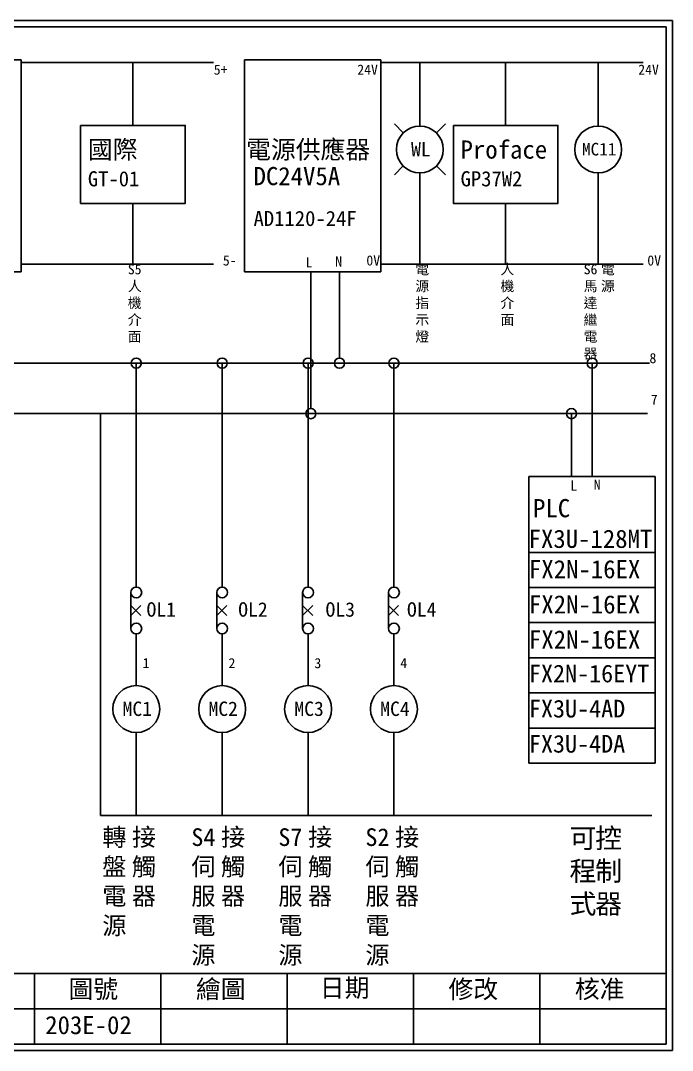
# Model space of a CAD drawing. Extents: x 10 to 297, y 3 to 207.
# Drawn here: x 168 to 297, y 3 to 207 of the extents above; entities that cross this region are included whole.
import ezdxf
from ezdxf.enums import TextEntityAlignment as Align

# ---------------------------------------------------------------- set-up
doc = ezdxf.new("R2010")
doc.units = 0
doc.layers.get('0').update_dxf_attribs({"linetype": 'CONTINUOUS'})
for name, color, linetype in [('7', 7, 'CONTINUOUS'), ('圖框層', 7, 'CONTINUOUS'), ('標尺寸層', 3, 'CONTINUOUS')]:
    doc.layers.add(name, color=color, linetype=linetype)
doc.styles.add('CNS', font='romanc.shx', dxfattribs={"bigfont": 'chineset.shx'})
doc.styles.add('STSL', font='KAIU.TTF')

msp = doc.modelspace()

# ---------------------------------------------------------------- linework, layer by layer
for p, q in [((168.12, 199.2), (141.12, 199.2)), ((168.12, 157.2), (168.12, 199.2)), ((206.15, 198.67), (168.12, 198.67)), ((239.32, 199.2), (212.32, 199.2)), ((212.32, 199.2), (212.32, 157.2)), ((239.32, 157.2), (239.32, 199.2)), ((291.22, 198.67), (239.32, 198.67)), ((247.01, 189.99), (247.01, 198.67)), ((282.31, 186.09), (282.31, 198.67)), ((247.01, 186.09), (247.01, 189.99)), ((243.73, 184.73), (241.97, 186.5)), ((250.3, 184.73), (252.06, 186.5)), ((243.73, 178.17), (241.97, 176.4)), ((250.3, 178.17), (252.06, 176.4)), ((247.01, 176.81), (247.01, 172.86)), ((282.31, 176.81), (282.31, 172.86)), ((247.01, 172.86), (247.01, 158.72)), ((282.31, 172.86), (282.31, 158.72)), ((164.12, 157.2), (168.12, 157.2)), ((206.15, 158.72), (168.12, 158.72)), ((212.32, 157.2), (235.32, 157.2)), ((225.43, 157.2), (225.43, 130.12)), ((231.1, 157.2), (231.1, 140.12)), ((235.32, 157.2), (239.32, 157.2)), ((291.22, 158.72), (239.32, 158.72)), ((146.81, 139.12), (292.46, 139.12)), ((190.89, 98.68), (190.89, 139.12)), ((207.89, 98.68), (207.89, 139.12)), ((224.89, 98.68), (224.89, 139.12)), ((241.89, 98.68), (241.89, 139.12)), ((281.11, 116.64), (281.11, 139.12)), ((146.81, 129.12), (292.09, 129.12)), ((268.61, 116.64), (293.61, 116.64)), ((268.61, 101.64), (268.61, 116.64)), ((293.61, 116.64), (293.61, 101.64)), ((293.61, 101.64), (268.61, 101.64)), ((268.61, 101.64), (293.61, 101.64)), ((268.61, 94.68), (268.61, 101.64)), ((293.61, 101.64), (293.61, 94.68)), ((190.89, 94.77), (190.89, 98.68)), ((207.89, 94.77), (207.89, 98.68)), ((224.89, 94.77), (224.89, 98.68)), ((241.89, 94.77), (241.89, 98.68)), ((293.61, 94.68), (268.61, 94.68)), ((268.61, 87.72), (268.61, 94.68)), ((293.61, 94.68), (293.61, 87.72)), ((293.61, 87.72), (268.61, 87.72)), ((268.61, 80.76), (268.61, 87.72)), ((293.61, 87.72), (293.61, 80.76)), ((293.61, 80.76), (268.61, 80.76)), ((268.61, 73.8), (268.61, 80.76)), ((293.61, 80.76), (293.61, 73.8)), ((293.61, 73.8), (268.61, 73.8)), ((268.61, 66.84), (268.61, 73.8)), ((293.61, 73.8), (293.61, 66.84)), ((190.89, 65.97), (190.89, 49.52)), ((207.89, 65.97), (207.89, 49.52)), ((224.89, 65.97), (224.89, 49.52)), ((241.89, 65.97), (241.89, 49.52)), ((293.61, 66.84), (268.61, 66.84)), ((268.61, 59.88), (268.61, 66.84)), ((293.61, 66.84), (293.61, 59.88)), ((293.61, 59.88), (268.61, 59.88))]:
    msp.add_line(p, q)
for centre, radius in [((247.01, 181.45), 4.64), ((282.31, 181.45), 4.64), ((190.89, 139.12), 1), ((207.89, 139.12), 1), ((224.89, 139.12), 1), ((231.1, 139.12), 1), ((241.89, 139.12), 1), ((225.43, 129.12), 1), ((190.89, 70.61), 4.64), ((207.89, 70.61), 4.64), ((224.89, 70.61), 4.64), ((241.89, 70.61), 4.64)]:
    msp.add_circle(centre, radius)
at = {"layer": '7'}
for p, q in [((189.82, 93.7), (189.82, 86.56)), ((206.82, 93.7), (206.82, 86.56)), ((223.82, 93.7), (223.82, 86.56)), ((240.82, 93.7), (240.82, 86.56))]:
    msp.add_line(p, q, dxfattribs=at)
for centre in [(190.89, 93.7), (207.89, 93.7), (224.89, 93.7), (241.89, 93.7), (190.89, 86.56), (207.89, 86.56), (224.89, 86.56), (241.89, 86.56)]:
    msp.add_circle(centre, 1.07, dxfattribs=at)
at = {"layer": '圖框層', "color": 7}
for p, q in [((297, 206.97), (10, 206.97)), ((297, 3), (297, 206.97)), ((295.75, 205.72), (11.25, 205.72)), ((295.75, 4.25), (295.75, 205.72)), ((11.25, 18.25), (295.75, 18.25)), ((170.75, 4.25), (170.75, 18.25)), ((195.75, 4.25), (195.75, 18.25)), ((220.75, 4.25), (220.75, 18.25)), ((245.75, 4.25), (245.75, 18.25)), ((270.75, 4.25), (270.75, 18.25)), ((145.75, 11.25), (295.75, 11.25)), ((11.25, 4.25), (295.75, 4.25)), ((10, 3), (297, 3))]:
    msp.add_line(p, q, dxfattribs=at)
at = {"layer": '標尺寸層', "color": 7}
for p, q in [((190.22, 186.2), (190.22, 198.67)), ((264, 186.2), (264, 198.67)), ((190.22, 170.76), (190.22, 158.72)), ((264, 170.76), (264, 158.72)), ((183.82, 129.13), (183.82, 49.52)), ((277.03, 129.15), (277.03, 116.64)), ((189.82, 89.13), (191.82, 91.13)), ((191.82, 89.13), (189.82, 91.13)), ((206.82, 89.13), (208.82, 91.13)), ((208.82, 89.13), (206.82, 91.13)), ((223.82, 89.13), (225.82, 91.13)), ((225.82, 89.13), (223.82, 91.13)), ((240.82, 89.13), (242.82, 91.13)), ((242.82, 89.13), (240.82, 91.13)), ((190.89, 85.49), (190.89, 75.25)), ((207.89, 85.49), (207.89, 75.25)), ((224.89, 85.49), (224.89, 75.25)), ((241.89, 85.49), (241.89, 75.25)), ((183.82, 49.52), (292.94, 49.52))]:
    msp.add_line(p, q, dxfattribs=at)
for points in [[(179.87, 186.2), (200.57, 186.2), (200.57, 170.76), (179.87, 170.76)], [(253.65, 186.2), (274.34, 186.2), (274.34, 170.76), (253.65, 170.76)]]:
    msp.add_lwpolyline(points, close=True, dxfattribs=at)
for centre in [(281.11, 139.12), (277.03, 129.12)]:
    msp.add_circle(centre, 1, dxfattribs=at)

# ---------------------------------------------------------------- texts
at = {"color": 7}
for s, height, p in [('WL', 2.856, (247.22, 181.5)), ('MC11', 2.5, (282.51, 181.5)), ('OL1', 2.856, (195.83, 90.33)), ('OL2', 2.856, (213.98, 90.33)), ('OL3', 2.856, (231.26, 90.33)), ('OL4', 2.856, (247.38, 90.33)), ('MC1', 2.856, (191.09, 70.67)), ('MC2', 2.856, (208.09, 70.67)), ('MC3', 2.856, (225.09, 70.67)), ('MC4', 2.856, (242.09, 70.67))]:
    msp.add_text(s, height=height, dxfattribs=at).set_placement(p, align=Align.MIDDLE_CENTER)
at = {"layer": '圖框層', "color": 4, "style": 'STSL'}
for s, height, p in [('5+', 2, (206.22, 196.26)), ('24V', 2, (234.63, 196.26)), ('24V', 2, (290.24, 196.26)), ('國際', 3.6, (181.3, 179.63)), ('電源供應器', 3.6, (212.63, 179.63)), ('Proface', 3.6, (255.07, 179.63)), ('DC24V5A', 3.6, (214.1, 174.37)), ('GT-01', 3, (181.3, 174.14)), ('GP37W2', 3, (255.07, 174.14)), ('AD1120-24F', 3, (214.1, 166.28)), ('5-', 2, (208.02, 158.46)), ('L', 2, (224.39, 158.11)), ('N', 2, (230.26, 158.26)), ('0V', 2, (236.43, 158.46)), ('0V', 2, (292.04, 158.46)), ('8', 2, (292.46, 139.12)), ('7', 2, (292.73, 130.9)), ('L', 2, (276.8, 113.88)), ('N', 2, (281.44, 114.06)), ('PLC', 3.6, (269.42, 108.6)), ('FX3U-128MT', 3.6, (268.54, 102.53)), ('FX2N-16EX', 3.6, (268.61, 96.51)), ('FX2N-16EX', 3.6, (268.61, 89.54)), ('FX2N-16EX', 3.6, (268.61, 82.58)), ('1', 2, (192.14, 78.71)), ('2', 2, (209.14, 78.71)), ('3', 2, (226.14, 78.71)), ('4', 2, (243.14, 78.71)), ('FX2N-16EYT', 3.5, (268.61, 75.9)), ('FX3U-4AD', 3.5, (268.61, 68.94)), ('FX3U-4DA', 3.5, (268.61, 61.98)), ('圖號', 3.6, (177.47, 13.34)), ('繪圖', 3.6, (202.69, 13.34)), ('日期', 3.6, (227.22, 13.59)), ('修改', 3.6, (252.69, 13.34)), ('核准', 3.6, (277.69, 13.34)), ('203E-02', 3.6, (172.86, 6.22))]:
    msp.add_text(s, height=height, dxfattribs=at).set_placement(p)
at = {"layer": '標尺寸層', "color": 7, "attachment_point": 1, "style": 'CNS'}
for s, insert, char_height, width in [('{\\fDFKai-SB|b0|i0|c136|p65;S5人機介面}', (189.21, 158.72), 2, 2.0277), ('{\\fDFKai-SB|b0|i0|c136|p65;電\\P源指示燈}', (246.13, 158.72), 2, 2.7881), ('{\\fDFKai-SB|b0|i0|c136|p65;人機介面}', (262.98, 158.72), 2, 2.0277), ('{\\fDFKai-SB|b0|i0|c136|p65;S6馬達繼電器}', (279.44, 158.72), 2, 3.9525), ('{\\fDFKai-SB|b0|i0|c136|p65;電源}', (282.86, 158.72), 2, 3.9525), ('{\\fDFKai-SB|b0|i0|c136|p65;轉盤電源}', (184.16, 46.99), 3.5, 5.4243), ('{\\fDFKai-SB|b0|i0|c136|p65;接觸器}', (190.03, 46.99), 3.5, 5.4243), ('{\\fDFKai-SB|b0|i0|c136|p65;S4伺服電源}', (201.79, 46.99), 3.5, 5.4243), ('{\\fDFKai-SB|b0|i0|c136|p65;接觸器}', (207.66, 46.99), 3.5, 5.4243), ('{\\fDFKai-SB|b0|i0|c136|p65;S7伺服電源}', (219.01, 46.99), 3.5, 5.4243), ('{\\fDFKai-SB|b0|i0|c136|p65;接觸器}', (224.89, 46.99), 3.5, 5.4243), ('{\\fDFKai-SB|b0|i0|c136|p65;S2伺服電源}', (236.24, 46.99), 3.5, 5.4243), ('{\\fDFKai-SB|b0|i0|c136|p65;接觸器}', (242.11, 46.99), 3.5, 5.4243), ('{\\fDFKai-SB|b0|i0|c136|p65;可程式}', (276.64, 46.99), 3.9, 5.4243), ('{\\fDFKai-SB|b0|i0|c136|p65;控制器}', (281.73, 46.99), 3.9, 5.4243)]:
    msp.add_mtext(s, dxfattribs=dict(at, insert=insert, char_height=char_height, width=width))

doc.saveas('drawing.dxf')
